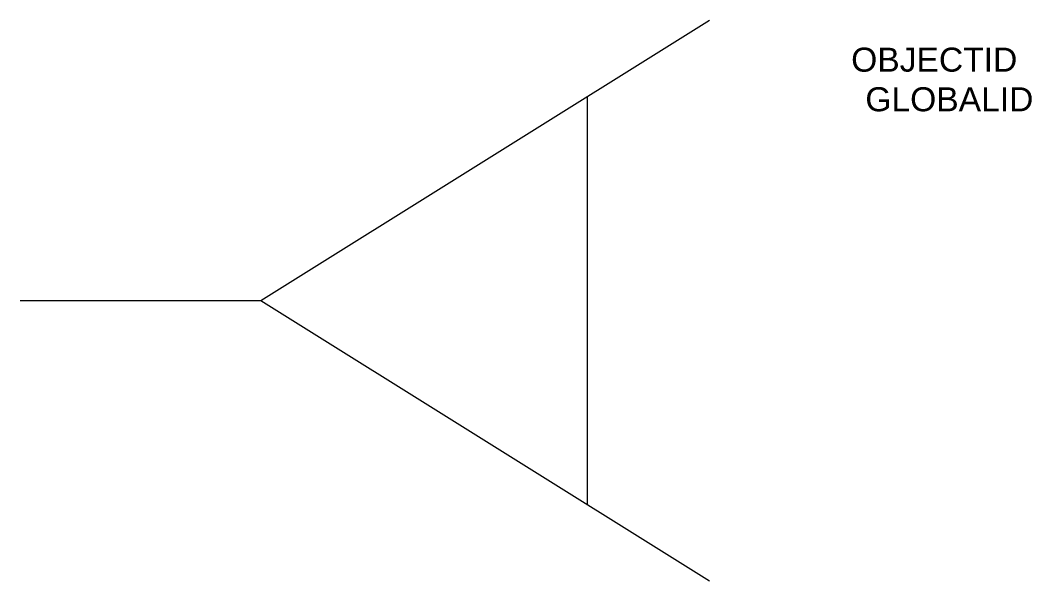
# Model space of a CAD drawing. Header units: feet. Extents: x 0.065 to 0.275, y -0.058 to 0.058.
import ezdxf

# ---------------------------------------------------------------- set-up
doc = ezdxf.new("R2010")
doc.units = ezdxf.units.FT
doc.header["$LTSCALE"] = 50
doc.header["$MEASUREMENT"] = 0
doc.styles.get("Standard").update_dxf_attribs({"font": 'arial.ttf'})

msp = doc.modelspace()

# ---------------------------------------------------------------- linework, layer by layer
at = {"color": 253, "linetype": 'ByBlock', "lineweight": -2, "true_color": 0xb2b2b2}
for p, q in [((0.115, 0), (0.20829, 0.05829)), ((0.18284, 0.04239), (0.18284, -0.04239)), ((0.065, 0), (0.115, 0)), ((0.115, 0), (0.20829, -0.05829))]:
    msp.add_line(p, q, dxfattribs=at)

# ---------------------------------------------------------------- texts
at = {"color": 0, "linetype": 'ByBlock', "flags": 1}
for tag, p in [('OBJECTID', (0.23775, 0.04759)), ('GLOBALID', (0.24069, 0.03935))]:
    msp.add_attdef(tag, p, '', height=0.005, dxfattribs=at)

doc.saveas('drawing.dxf')
